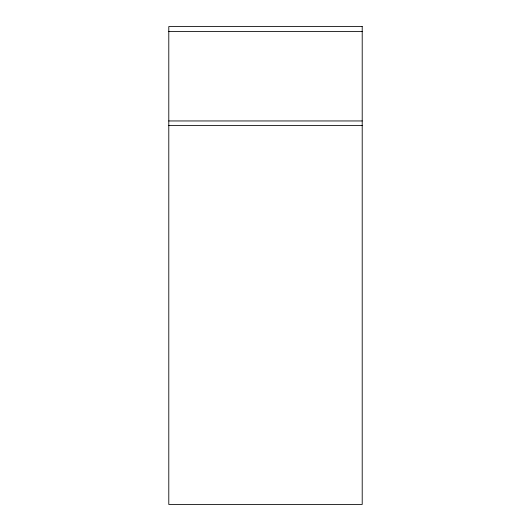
<?xml version="1.0" encoding="UTF-8"?>
<svg xmlns="http://www.w3.org/2000/svg" width="531" height="531" viewBox="0 0 531 531"><rect width="100%" height="100%" fill="white"/><g stroke="black" fill="none" stroke-linecap="round" stroke-linejoin="round"><path stroke-width="0.8" d="M168.792 31.409L362.208 31.409M168.792 120.955L362.208 120.955M168.792 125.555L362.208 125.555M362.208 26.55L168.792 26.55L168.792 504.45L362.208 504.45L362.208 26.55"/></g></svg>
